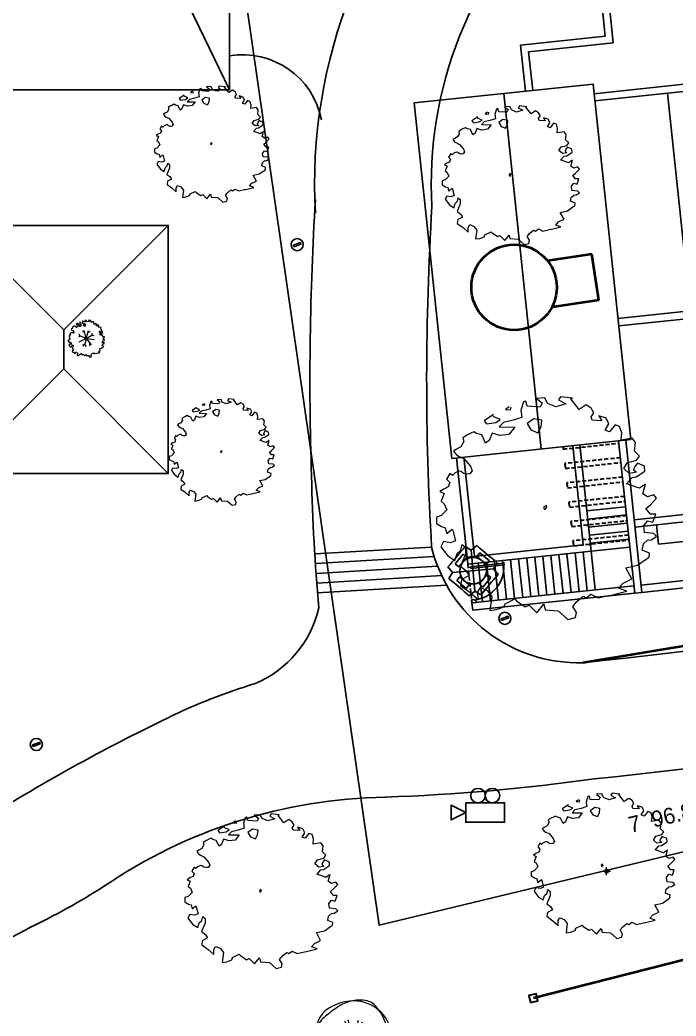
# Model space of a CAD drawing. Extents: x 2080 to 102399, y 2071 to 93424.
# Drawn here: x 85373 to 86183, y 76714 to 77943 of the extents above; entities that cross this region are included whole.
import ezdxf

# ---------------------------------------------------------------- set-up
doc = ezdxf.new("R2010")
doc.units = 0
doc.header["$LTSCALE"] = 20
doc.header["$MEASUREMENT"] = 0
doc.header["$PDMODE"] = 34
doc.header["$PDSIZE"] = 5
doc.linetypes.add('HIDDEN', pattern=[0.375, 0.25, -0.125])
for name, color, linetype, lineweight in [('BUILDING', 4, 'Continuous', 40), ('camera', 11, 'Continuous', 13), ('casuanut tree', 100, 'Continuous', 5), ('fence', 13, 'FENCELINE2', 40), ('Mango tree', 96, 'Continuous', 5), ('sappotta', 114, 'Continuous', 5), ('STONE', 2, 'Continuous', 30), ('tree', 60, 'Continuous', 0)]:
    doc.layers.add(name, color=color, linetype=linetype, lineweight=lineweight)
for name, color, linetype in [('DOOR', 1, 'Continuous'), ('ELEC', 11, 'Continuous'), ('ornamental tree', 3, 'Continuous'), ('road', 2, 'Continuous'), ('Roof lilne', 31, 'Continuous'), ('wall', 13, 'Continuous'), ('WOOD', 7, 'Continuous')]:
    doc.layers.add(name, color=color, linetype=linetype)
doc.linetypes.add('FENCELINE2', pattern='A,0.25,-0.1,[132,ltypeshp.shx,S=0.1,R=0,X=-0.1,Y=0],-0.1,1', length=1.45)
pattern_1 = [(45, (-16404.348, -343.79), (-7.071068, 7.071068), []), (45, (-16404.348, -338.79), (-7.071068, 7.071068), [])]

# ---------------------------------------------------------------- blocks, each defined once
blk = doc.blocks.new('T3')
at = {"color": 3, "linetype": 'Continuous'}
blk.add_circle((0.007, -0.001), 0.0467, dxfattribs=at)
for centre, radius, start, end in [((-0.101, 0.099), 0.334, 119.9475, 152.2845), ((0.701, -0.924), 1.582, 124.4458, 130.3031), ((0.028, -0.124), 0.591, 95.7743, 119.9478), ((0.129, -0.09), 0.571, 106.3689, 124.4478), ((0.102, -0.001), 0.478, 86.5891, 106.3683), ((0.016, -0.005), 0.472, 51.5393, 95.7734), ((0.117, 0.246), 0.23, 38.2099, 86.5855), ((-0.213, -0.013), 0.65, 9.9831, 38.21), ((0.031, 0.015), 0.447, 6.0223, 51.5393), ((0.263, -0.092), 0.745, 152.2851, 172.4004), ((-0.029, -0.064), 0.454, 130.3005, 141.2454), ((0.231, -0.143), 0.719, 154.9924, 163.7785), ((-0.153, 0.036), 0.295, 141.2444, 154.9906), ((-0.107, -0.042), 0.372, 172.3996, 201.0285), ((-0.253, -0.003), 0.215, 163.7797, 199.3828), ((-0.286, -0.026), 0.724, 358.8883, 9.9833), ((-0.095, 0.001), 0.574, 350.2301, 6.0232), ((0.368, 0.216), 0.873, 199.3819, 216.8466), ((-0.198, -0.028), 0.636, 347.0493, 358.8877), ((0.074, -0.028), 0.403, 331.3474, 350.2303), ((0.161, 0.06), 0.659, 201.0235, 207.8216), ((-0.011, 0.019), 0.5, 296.8801, 331.348), ((-0.019, -0.069), 0.453, 316.7622, 347.0499), ((0.025, -0.011), 0.505, 207.8204, 215.5805), ((-0.149, -0.136), 0.291, 215.5851, 243.3801), ((0.103, 0.017), 0.542, 216.8467, 247.0462), ((0.075, 0.311), 0.791, 243.3844, 260.1468), ((0.015, -0.033), 0.442, 260.1457, 296.8807), ((0.003, -0.09), 0.422, 285.3686, 316.7631), ((0.025, -0.168), 0.341, 247.0472, 285.3699)]:
    blk.add_arc(centre, radius, start, end, dxfattribs=at)
blk = doc.blocks.new('A$C1D8D08D8')
at = {"color": 102}
for p, q in [((-254.5, -392.7), (-259.7, -382.1)), ((-246.1, -395.3), (-254.5, -392.7)), ((-235.3, -439.1), (-250.1, -378.9)), ((-235.3, -439.1), (-217.6, -379.7)), ((-222.4, -395.8), (-207, -386.9)), ((-207, -386.9), (-205.8, -384.6)), ((-278.7, -422.3), (-293.9, -431)), ((-284.7, -420), (-289.2, -408.4)), ((-235.3, -439.1), (-284.7, -420)), ((-235.3, -439.1), (-193.7, -413.6)), ((-193.7, -413.6), (-187.5, -399.7)), ((-193.2, -412.5), (-177.5, -417.1)), ((-177.5, -417.1), (-177.4, -417.1)), ((-235.3, -439.1), (-290.5, -467.2)), ((-235.3, -439.1), (-246.4, -483.8)), ((-235.3, -439.1), (-174.1, -448.7)), ((-235.3, -439.1), (-196.4, -487.3)), ((-246.4, -483.8), (-257.4, -491.9)), ((-246.4, -483.8), (-238.5, -501)), ((-211.2, -469), (-210.6, -495.9)), ((-257.4, -491.9), (-263.7, -494.2)), ((-257.4, -491.9), (-256, -497.5))]:
    blk.add_line(p, q, dxfattribs=at)
at = {"color": 102, "xscale": 253.5657267839997, "yscale": 253.5657267839997, "zscale": 253.5657267839997}
blk.add_blockref('T3', (-237.2, -438.9), dxfattribs=at)
blk = doc.blocks.new('A$C398F7246')
at = {"layer": 'sappotta', "linetype": 'Continuous'}
for p, q in [((-51.8, 40.3), (-53.8, 36.9)), ((-49.6, 44.3), (-52.6, 42.6)), ((-52.6, 42.6), (-52.3, 41.7)), ((-52.3, 41.7), (-51.8, 40.3)), ((-47.5, 45.3), (-49.6, 44.3)), ((-45.5, 46.3), (-47.5, 45.3)), ((-43.8, 45.2), (-45.5, 46.3)), ((-40.7, 44.3), (-43.8, 45.2)), ((-38.2, 39), (-40.7, 44.3)), ((-33.2, 57), (-39.2, 53.2)), ((-39.2, 53.2), (-37.6, 51.3)), ((-35.9, 40.7), (-38.2, 39)), ((-37.6, 51.3), (-31.7, 52.1)), ((-34.2, 45.5), (-35.9, 40.7)), ((-29.2, 43.9), (-34.2, 45.5)), ((-33.4, 55.9), (-33.4, 55.9)), ((-29, 54), (-33.4, 55.9)), ((-31.7, 52.1), (-29, 54)), ((-26.9, 52.1), (-29.6, 49.4)), ((-29.6, 49.4), (-20, 49.3)), ((-23.5, 44.6), (-29.2, 43.9)), ((-21, 53.5), (-26.9, 52.1)), ((-23.4, 62), (-25.7, 60.3)), ((-25.7, 60.3), (-22.6, 60)), ((-20, 49.3), (-23.5, 44.6)), ((-22.6, 60), (-22.2, 61.7)), ((-15.5, 55.3), (-21, 53.5)), ((-14.4, 65), (-16.2, 59.7)), ((-16.2, 59.7), (-15.5, 55.3)), ((-13, 65.4), (-14.4, 65)), ((-12.2, 62.3), (-13, 65.4)), ((-3.9, 61.8), (-12.2, 62.3)), ((-7.9, 54.5), (-12.2, 51.4)), ((-12.2, 51.4), (-9.8, 47.5)), ((-9.8, 47.5), (-5.4, 45.7)), ((-2.9, 53.7), (-7.9, 54.5)), ((-1, 67.5), (-6.3, 67.2)), ((-6.3, 67.2), (-2.6, 64.5)), ((-5.4, 45.7), (-3.3, 49.4)), ((-2.6, 64.5), (-3.9, 61.8)), ((-3.3, 49.4), (-2.9, 53.7)), ((0.6, 64.1), (-1, 67.5)), ((5.9, 62), (0.6, 64.1)), ((12.2, 63.8), (5.9, 62)), ((8.8, 68.2), (7.6, 66.2)), ((7.6, 66.2), (12.2, 63.8)), ((16.3, 67.4), (8.8, 68.2)), ((15.3, 67), (16.3, 67.4)), ((20.5, 60.3), (15.3, 67)), ((24.8, 63.2), (20.5, 60.3)), ((28.1, 61.2), (24.8, 63.2)), ((28, 55.7), (29.7, 58.2)), ((28.6, 53.7), (28, 55.7)), ((29.7, 58.2), (28.1, 61.2)), ((34.7, 53.1), (28.6, 53.7)), ((32.9, 56.2), (34.7, 53.1)), ((37.5, 54.9), (32.9, 56.2)), ((36.9, 47.4), (39.2, 51.3)), ((39.6, 46.2), (36.9, 47.4)), ((39.2, 51.3), (37.5, 54.9)), ((43, 50.7), (39.6, 46.2)), ((45.9, 49.7), (43, 50.7)), ((47.2, 45.6), (45.9, 49.7)), ((46.8, 41), (47.2, 45.6)), ((53.7, 42.2), (46.8, 41)), ((55.9, 39.4), (53.7, 42.2)), ((55.2, 34), (55.9, 39.4)), ((-64.5, 10.3), (-66.9, 8.8)), ((-66.9, 8.8), (-64.3, 7.5)), ((-64.3, 7.5), (-66.1, 2.7)), ((-66.1, 2.7), (-64.1, 1.2)), ((-61.7, 11.6), (-64.5, 10.3)), ((-64.1, 1.2), (-62.5, -2.7)), ((-60.6, 20.1), (-62.7, 16.6)), ((-62.7, 16.6), (-60.7, 14.5)), ((-60.7, 14.5), (-61.7, 11.6)), ((-59, 18.8), (-60.6, 20.1)), ((-57.4, 20.5), (-59, 18.8)), ((-56.4, 35.4), (-58.3, 34.2)), ((-58.3, 34.2), (-56.5, 31.8)), ((-55, 21.6), (-57.4, 20.5)), ((-56.5, 31.8), (-54.9, 30.9)), ((-53.8, 36.9), (-56.4, 35.4)), ((-53.5, 21.4), (-55, 21.6)), ((-54.9, 30.9), (-51.8, 29.5)), ((-52, 20.2), (-53.5, 21.4)), ((-49.9, 19.7), (-52, 20.2)), ((-51.8, 29.5), (-47.7, 24.7)), ((-48, 19.8), (-49.9, 19.7)), ((-46.7, 21.9), (-48, 19.8)), ((-47.7, 24.7), (-46.7, 21.9)), ((-22.6, 7.9), (-30.2, 3.5)), ((-25.6, 9), (-27.8, 14.8)), ((-0.9, -0.5), (-25.6, 9)), ((-10.5, 22.7), (-13.1, 28)), ((-6.3, 21.4), (-10.5, 22.7)), ((-0.9, -0.5), (-8.3, 29.6)), ((0, 0), (-1.8, -1)), ((-0.9, -0.5), (8, 29.2)), ((-0.9, -0.5), (19.9, 12.2)), ((5.6, 21.2), (13.3, 25.6)), ((13.3, 25.6), (13.9, 26.7)), ((19.9, 12.2), (23, 19.2)), ((20.2, 12.8), (28, 10.5)), ((28, 10.5), (28.1, 10.5)), ((48.5, 23.1), (50.7, 26.9)), ((52, 20.2), (48.5, 23.1)), ((50, 13.5), (53.7, 17.6)), ((50.6, 13.7), (50, 13.5)), ((56.3, 11.6), (50.6, 13.7)), ((50.7, 26.9), (56.5, 28.4)), ((56.5, 20.9), (52, 20.2)), ((53.7, 17.6), (56.3, 18)), ((55.5, 24.5), (54.7, 22.5)), ((54.7, 22.5), (56.5, 20.9)), ((58.4, 30.9), (55.2, 34)), ((57.1, 26.6), (55.5, 24.5)), ((56.3, 18), (61.7, 21.5)), ((58.3, 10.9), (56.3, 11.6)), ((56.5, 28.4), (58.4, 30.9)), ((61.5, 24.6), (57.1, 26.6)), ((62.2, 13.5), (58.3, 10.9)), ((60.4, 7.4), (62.2, 13.5)), ((63.5, 5.4), (60.4, 7.4)), ((61.7, 21.5), (61.5, 24.6)), ((62.4, -1.9), (65.2, 0.5)), ((67.4, 6.7), (63.5, 5.4)), ((65.2, 0.5), (69.1, 4.5)), ((69.1, 4.5), (67.4, 6.7)), ((-66, -6.3), (-69.1, -7.3)), ((-69.1, -7.3), (-69.1, -11.2)), ((-69.1, -11.2), (-65.8, -13.2)), ((-64.6, -22.6), (-66.3, -25.9)), ((-66.3, -25.9), (-61.9, -31.6)), ((-62.5, -2.7), (-66, -6.3)), ((-65.8, -13.2), (-63.5, -14)), ((-60.1, -23.3), (-64.6, -22.6)), ((-63.5, -14), (-62.5, -17.6)), ((-62.5, -17.6), (-59.2, -14.8)), ((-61.9, -31.6), (-57.5, -34.4)), ((-57, -22.2), (-60.1, -23.3)), ((-59.2, -14.8), (-58.7, -15.7)), ((-58.7, -15.7), (-57, -22.2)), ((-57.5, -34.4), (-56.2, -30.1)), ((-56.2, -30.1), (-53.7, -28)), ((-50.9, -30.5), (-54, -38.1)), ((-53.7, -28), (-53, -24.5)), ((-53, -24.5), (-50.9, -26.2)), ((-50.9, -26.2), (-50.9, -30.5)), ((-0.9, -0.5), (-28.5, -14.6)), ((-11.9, -26.9), (-15.1, -28)), ((-6.4, -22.9), (-11.9, -26.9)), ((-11.9, -26.9), (-11.2, -29.7)), ((-0.9, -0.5), (-6.4, -22.9)), ((-6.4, -22.9), (-2.5, -31.4)), ((-1.8, -1), (-1.2, -2.5)), ((-1.2, -2.5), (-0.3, -1.8)), ((-0.9, -0.5), (29.7, -5.3)), ((-0.9, -0.5), (18.6, -24.6)), ((-0.3, -1.8), (0.5, -0.6)), ((11.2, -15.5), (11.5, -28.9)), ((49.9, -39.1), (57.1, -37.5)), ((57.1, -37.5), (62.6, -33.6)), ((60.1, -27.9), (60.9, -24.1)), ((64.7, -29.9), (60.1, -27.9)), ((60.9, -24.1), (63.4, -21.8)), ((61.1, -12.8), (63.5, -9.6)), ((61.6, -17), (61.1, -12.8)), ((67.4, -17.5), (61.6, -17)), ((65.2, -5.4), (62.4, -1.9)), ((62.6, -33.6), (64.4, -32.4)), ((63.4, -21.8), (65.8, -21.5)), ((63.5, -9.6), (66.8, -10.5)), ((64.4, -32.4), (64.7, -29.9)), ((68.6, -5.4), (65.2, -5.4)), ((65.8, -21.5), (69.1, -19.4)), ((66.8, -10.5), (68.6, -5.4)), ((69.1, -19.4), (67.4, -17.5)), ((-54, -38.1), (-50.5, -40.8)), ((-53.4, -46.4), (-53.9, -50.1)), ((-53.9, -50.1), (-48.1, -54.4)), ((-48.6, -43.8), (-53.4, -46.4)), ((-50.5, -40.8), (-48.6, -43.8)), ((-48.1, -54.4), (-43, -58.9)), ((-43, -54.2), (-41.3, -51.4)), ((-43, -58.9), (-43, -54.2)), ((-41.3, -51.4), (-37.2, -53.3)), ((-37.2, -53.3), (-34.3, -57)), ((-34.3, -57), (-35.5, -65.9)), ((-35.5, -65.9), (-31.2, -65.3)), ((-31.2, -65.3), (-26.7, -63.6)), ((-26.7, -63.6), (-26, -61.6)), ((-26, -61.6), (-19.9, -58.6)), ((-19.9, -58.6), (-18.9, -59.8)), ((-18.9, -59.8), (-13.4, -63.5)), ((-13.4, -63.5), (-10.9, -62.4)), ((-10.9, -62.4), (-6.1, -67.4)), ((-6.1, -67.4), (-1.6, -61.9)), ((-1.6, -61.9), (-0.8, -65.4)), ((-0.8, -65.4), (7.4, -65.9)), ((7.4, -65.9), (13.4, -71.5)), ((13.4, -71.5), (18.2, -70.3)), ((16.5, -63.3), (19, -60.2)), ((18.8, -67.2), (16.5, -63.3)), ((18.2, -70.3), (18.8, -67.2)), ((19, -60.2), (23, -56.9)), ((23, -56.9), (25, -58)), ((25, -58), (27.9, -55.7)), ((27.9, -55.7), (32.4, -57.9)), ((32.4, -57.9), (39.1, -56.4)), ((39.1, -56.4), (40.8, -56.1)), ((40.8, -56.1), (50.4, -53.7)), ((45.3, -51.8), (48.1, -48.7)), ((50.4, -53.7), (45.3, -51.8)), ((48.1, -48.7), (53.6, -46)), ((53.6, -46), (49.9, -39.1))]:
    blk.add_line(p, q, dxfattribs=at)
blk = doc.blocks.new('A$C4DED146C')
at = {"layer": 'Roof lilne'}
for p, q in [((-64.5, -64.5), (-193.5, 64.5)), ((-64.5, -64.5), (64.5, 64.5)), ((-64.5, -112.5), (-64.5, -64.5)), ((-193.5, -241.5), (-64.5, -112.5)), ((-64.5, -112.5), (64.5, -241.5))]:
    blk.add_line(p, q, dxfattribs=at)
blk.add_lwpolyline([(-193.5, -241.5), (-193.5, 64.5), (64.5, 64.5), (64.5, -241.5)], close=True, dxfattribs=at)
blk = doc.blocks.new('A$C16A84746')
at = {"layer": 'ELEC'}
blk.add_lwpolyline([(14.9, 44.1), (61.5, 44.1), (61.5, 32.9), (14.9, 32.9)], close=True, dxfattribs=at)
blk.add_circle((38.5, 38.5), 38.5, dxfattribs=at)
blk = doc.blocks.new('A$C2E3D03D7')
at = {"layer": 'ELEC', "linetype": 'Continuous', "ltscale": 0.5}
for p, q in [((30.6, 56), (23.4, 61.2)), ((30.6, 56), (37.8, 61.2)), ((30.6, 56), (30.6, 5.2)), ((5.2, 30.6), (0, 37.8)), ((56, 30.6), (61.2, 37.8)), ((5.2, 30.6), (0, 23.4)), ((5.2, 30.6), (56, 30.6)), ((56, 30.6), (61.2, 23.4)), ((30.6, 5.2), (23.4, 0)), ((30.6, 5.2), (37.8, 0))]:
    blk.add_line(p, q, dxfattribs=at)
for points in [[(9.5, 40.9), (20.3, 51.7), (24.4, 47.6), (13.6, 36.8)], [(51.7, 40.9), (40.9, 51.7), (36.8, 47.6), (47.6, 36.8)], [(9.5, 20.3), (20.3, 9.5), (24.4, 13.6), (13.6, 24.4)], [(51.7, 20.3), (40.9, 9.5), (36.8, 13.6), (47.6, 24.4)]]:
    blk.add_lwpolyline(points, close=True, dxfattribs=at)
blk.add_circle((30.6, 30.6), 16.4, dxfattribs=at)
for centre, start, end in [((-373.6, 434.8), 313.2624, 316.7376), ((434.8, 434.8), 223.2624, 226.7376), ((-373.6, -373.6), 43.2624, 46.7376), ((434.8, -373.6), 133.2624, 136.7376)]:
    blk.add_arc(centre, 545.1, start, end, dxfattribs=at)
blk = doc.blocks.new('A$C22A82026')
at = {"layer": 'ELEC', "ltscale": 0.5}
blk.add_lwpolyline([(-10.21, -0.29), (-19.21, -4.79), (-19.21, 4.21), (-10.21, -0.29)], dxfattribs=at)
blk.add_lwpolyline([(-10.21, 5.71), (-10.21, -6.29), (13.79, -6.29), (13.79, 5.71)], close=True, dxfattribs=at)
blk = doc.blocks.new('A$C265A360F')
at = {"layer": 'ELEC', "ltscale": 0.5}
for centre in [(33.1, 20.9), (50.9, 20.9)]:
    blk.add_circle(centre, 8.94, dxfattribs=at)
at = {"layer": 'ELEC', "ltscale": 0.5, "xscale": 2, "yscale": 2, "zscale": 2}
blk.add_blockref('A$C22A82026', (38.4, 0.6), dxfattribs=at)
blk = doc.blocks.new('NEEM')
at = {"layer": 'sappotta', "linetype": 'Continuous'}
for p, q in [((0.003, 1.132), (-0.083, 1.127)), ((-0.083, 1.127), (-0.023, 1.083)), ((0.03, 1.077), (0.003, 1.132)), ((0.162, 1.144), (0.142, 1.112)), ((0.142, 1.112), (0.216, 1.072)), ((0.283, 1.13), (0.162, 1.144)), ((0.267, 1.123), (0.283, 1.13)), ((0.351, 1.016), (0.267, 1.123)), ((-0.359, 1.043), (-0.396, 1.016)), ((-0.396, 1.016), (-0.345, 1.011)), ((-0.345, 1.011), (-0.34, 1.039)), ((-0.213, 1.092), (-0.242, 1.007)), ((-0.191, 1.099), (-0.213, 1.092)), ((-0.177, 1.048), (-0.191, 1.099)), ((-0.043, 1.039), (-0.177, 1.048)), ((-0.023, 1.083), (-0.043, 1.039)), ((0.114, 1.043), (0.03, 1.077)), ((0.216, 1.072), (0.114, 1.043)), ((0.421, 1.063), (0.351, 1.016)), ((0.473, 1.03), (0.421, 1.063)), ((0.501, 0.982), (0.473, 1.03)), ((-0.517, 0.963), (-0.614, 0.901)), ((-0.521, 0.945), (-0.521, 0.945)), ((-0.449, 0.913), (-0.521, 0.945)), ((-0.494, 0.884), (-0.449, 0.913)), ((-0.23, 0.935), (-0.32, 0.906)), ((-0.242, 1.007), (-0.23, 0.935)), ((-0.108, 0.922), (-0.177, 0.872)), ((-0.027, 0.908), (-0.108, 0.922)), ((0.472, 0.942), (0.501, 0.982)), ((0.483, 0.908), (0.472, 0.942)), ((0.551, 0.95), (0.581, 0.9)), ((0.627, 0.928), (0.551, 0.95)), ((0.654, 0.87), (0.627, 0.928)), ((-0.614, 0.901), (-0.589, 0.87)), ((-0.589, 0.87), (-0.494, 0.884)), ((-0.415, 0.884), (-0.459, 0.839)), ((-0.459, 0.839), (-0.303, 0.837)), ((-0.32, 0.906), (-0.415, 0.884)), ((-0.303, 0.837), (-0.361, 0.762)), ((-0.177, 0.872), (-0.139, 0.809)), ((-0.139, 0.809), (-0.067, 0.78)), ((-0.067, 0.78), (-0.034, 0.839)), ((-0.034, 0.839), (-0.027, 0.908)), ((0.581, 0.9), (0.483, 0.908)), ((0.616, 0.806), (0.654, 0.87)), ((0.715, 0.86), (0.66, 0.788)), ((0.762, 0.844), (0.715, 0.86)), ((0.783, 0.779), (0.762, 0.844)), ((-0.783, 0.757), (-0.83, 0.729)), ((-0.83, 0.729), (-0.826, 0.714)), ((-0.826, 0.714), (-0.818, 0.692)), ((-0.749, 0.774), (-0.783, 0.757)), ((-0.717, 0.789), (-0.749, 0.774)), ((-0.689, 0.772), (-0.717, 0.789)), ((-0.638, 0.758), (-0.689, 0.772)), ((-0.598, 0.672), (-0.638, 0.758)), ((-0.533, 0.776), (-0.562, 0.699)), ((-0.452, 0.75), (-0.533, 0.776)), ((-0.361, 0.762), (-0.452, 0.75)), ((0.66, 0.788), (0.616, 0.806)), ((0.776, 0.704), (0.783, 0.779)), ((0.888, 0.723), (0.776, 0.704)), ((0.924, 0.679), (0.888, 0.723)), ((-0.892, 0.613), (-0.923, 0.594)), ((-0.85, 0.638), (-0.892, 0.613)), ((-0.818, 0.692), (-0.85, 0.638)), ((-0.562, 0.699), (-0.598, 0.672)), ((0.913, 0.591), (0.924, 0.679)), ((-0.923, 0.594), (-0.895, 0.555)), ((-0.895, 0.555), (-0.868, 0.54)), ((-0.868, 0.54), (-0.818, 0.517)), ((-0.818, 0.517), (-0.752, 0.44)), ((0.964, 0.541), (0.913, 0.591)), ((0.934, 0.5), (0.964, 0.541)), ((-0.752, 0.44), (-0.735, 0.394)), ((0.804, 0.415), (0.84, 0.475)), ((0.86, 0.367), (0.804, 0.415)), ((0.84, 0.475), (0.934, 0.5)), ((0.917, 0.437), (0.904, 0.404)), ((0.942, 0.471), (0.917, 0.437)), ((1.014, 0.439), (0.942, 0.471)), ((1.018, 0.389), (1.014, 0.439)), ((-0.96, 0.366), (-0.994, 0.31)), ((-0.994, 0.31), (-0.961, 0.275)), ((-0.935, 0.345), (-0.96, 0.366)), ((-0.908, 0.372), (-0.935, 0.345)), ((-0.87, 0.389), (-0.908, 0.372)), ((-0.846, 0.386), (-0.87, 0.389)), ((-0.821, 0.367), (-0.846, 0.386)), ((-0.788, 0.359), (-0.821, 0.367)), ((-0.757, 0.361), (-0.788, 0.359)), ((-0.735, 0.394), (-0.757, 0.361)), ((0.829, 0.259), (0.888, 0.326)), ((0.933, 0.378), (0.86, 0.367)), ((0.888, 0.326), (0.93, 0.332)), ((0.904, 0.404), (0.933, 0.378)), ((0.93, 0.332), (1.018, 0.389)), ((-1.023, 0.208), (-1.062, 0.182)), ((-0.978, 0.229), (-1.023, 0.208)), ((-0.961, 0.275), (-0.978, 0.229)), ((0.838, 0.262), (0.829, 0.259)), ((0.931, 0.228), (0.838, 0.262)), ((0.962, 0.217), (0.931, 0.228)), ((1.025, 0.259), (0.962, 0.217)), ((0.996, 0.16), (1.025, 0.259)), ((-1.062, 0.182), (-1.02, 0.162)), ((-1.02, 0.162), (-1.049, 0.084)), ((1.046, 0.129), (0.996, 0.16)), ((1.109, 0.149), (1.046, 0.129)), ((1.074, 0.049), (1.137, 0.114)), ((1.137, 0.114), (1.109, 0.149)), ((-1.049, 0.084), (-1.017, 0.059)), ((-1.017, 0.059), (-0.991, -0.002)), ((0.02, 0.041), (-0.009, 0.024)), ((-0.009, 0.024), (0, 0)), ((0, 0), (0.014, 0.011)), ((0.014, 0.011), (0.027, 0.031)), ((1.029, 0.011), (1.074, 0.049)), ((1.074, -0.047), (1.029, 0.011)), ((-1.097, -0.077), (-1.098, -0.14)), ((-1.048, -0.062), (-1.097, -0.077)), ((-0.991, -0.002), (-1.048, -0.062)), ((1.129, -0.047), (1.074, -0.047)), ((1.1, -0.129), (1.129, -0.047)), ((-1.098, -0.14), (-1.044, -0.173)), ((-1.044, -0.173), (-1.007, -0.185)), ((-1.007, -0.185), (-0.992, -0.244)), ((-0.992, -0.244), (-0.937, -0.198)), ((-0.937, -0.198), (-0.93, -0.213)), ((1.007, -0.166), (1.046, -0.114)), ((1.016, -0.234), (1.007, -0.166)), ((1.046, -0.114), (1.1, -0.129)), ((-0.93, -0.213), (-0.902, -0.318)), ((1.11, -0.243), (1.016, -0.234)), ((1.083, -0.306), (1.137, -0.273)), ((1.137, -0.273), (1.11, -0.243)), ((-1.025, -0.325), (-1.052, -0.378)), ((-1.052, -0.378), (-0.982, -0.471)), ((-0.953, -0.336), (-1.025, -0.325)), ((-0.902, -0.318), (-0.953, -0.336)), ((-0.848, -0.411), (-0.837, -0.355)), ((-0.837, -0.355), (-0.803, -0.383)), ((-0.803, -0.383), (-0.803, -0.452)), ((0.992, -0.411), (1.004, -0.349)), ((1.004, -0.349), (1.045, -0.311)), ((1.045, -0.311), (1.083, -0.306)), ((-0.982, -0.471), (-0.91, -0.516)), ((-0.91, -0.516), (-0.888, -0.446)), ((-0.888, -0.446), (-0.848, -0.411)), ((-0.803, -0.452), (-0.853, -0.576)), ((0.943, -0.565), (1.032, -0.503)), ((1.066, -0.443), (0.992, -0.411)), ((1.032, -0.503), (1.061, -0.484)), ((1.061, -0.484), (1.066, -0.443)), ((-0.853, -0.576), (-0.797, -0.619)), ((0.826, -0.591), (0.943, -0.565)), ((0.887, -0.704), (0.826, -0.591)), ((-0.766, -0.668), (-0.844, -0.71)), ((-0.797, -0.619), (-0.766, -0.668)), ((0.797, -0.747), (0.887, -0.704)), ((-0.844, -0.71), (-0.852, -0.77)), ((-0.852, -0.77), (-0.758, -0.838)), ((-0.676, -0.836), (-0.649, -0.791)), ((-0.649, -0.791), (-0.582, -0.82)), ((0.751, -0.797), (0.797, -0.747)), ((0.834, -0.828), (0.751, -0.797)), ((-0.758, -0.838), (-0.675, -0.912)), ((-0.675, -0.912), (-0.676, -0.836)), ((-0.582, -0.82), (-0.534, -0.881)), ((-0.534, -0.881), (-0.554, -1.025)), ((-0.401, -0.955), (-0.302, -0.907)), ((-0.302, -0.907), (-0.286, -0.926)), ((0.327, -0.932), (0.391, -0.879)), ((0.391, -0.879), (0.423, -0.897)), ((0.423, -0.897), (0.47, -0.86)), ((0.47, -0.86), (0.543, -0.896)), ((0.543, -0.896), (0.652, -0.871)), ((0.652, -0.871), (0.68, -0.867)), ((0.68, -0.867), (0.834, -0.828)), ((-0.486, -1.015), (-0.413, -0.988)), ((-0.413, -0.988), (-0.401, -0.955)), ((-0.286, -0.926), (-0.197, -0.986)), ((-0.197, -0.986), (-0.157, -0.969)), ((-0.157, -0.969), (-0.078, -1.049)), ((-0.078, -1.049), (-0.006, -0.96)), ((-0.006, -0.96), (0.006, -1.017)), ((0.287, -0.982), (0.327, -0.932)), ((0.324, -1.046), (0.287, -0.982)), ((-0.554, -1.025), (-0.486, -1.015)), ((0.006, -1.017), (0.139, -1.026)), ((0.139, -1.026), (0.236, -1.115)), ((0.236, -1.115), (0.314, -1.096)), ((0.314, -1.096), (0.324, -1.046))]:
    blk.add_line(p, q, dxfattribs=at)
blk = doc.blocks.new('A$C0F5A63FB')
at = {"layer": 'Roof lilne', "ltscale": 0.5}
for p, q in [((-115.8, -62.3), (-179.5, 69.7)), ((260.7, -62.3), (324.5, 69.7)), ((-115.8, -62.3), (-179.5, -194.3)), ((-115.8, -62.3), (260.7, -62.3)), ((260.7, -62.3), (324.5, -194.3))]:
    blk.add_line(p, q, dxfattribs=at)
blk.add_lwpolyline([(324.5, -194.3), (324.5, 69.7), (-179.5, 69.7), (-179.5, -194.3)], close=True, dxfattribs=at)
blk = doc.blocks.new('DR1H902')
at = {"color": 0}
for p, q in [((-0.5, 0), (-0.5, 1)), ((-0.5, 1), (-0.45, 1)), ((-0.45, 0), (-0.45, 1)), ((-0.5, 0), (-0.45, 0))]:
    blk.add_line(p, q, dxfattribs=at)
blk.add_arc((-0.5, 0), 1, 0, 91.707, dxfattribs=at)
blk = doc.blocks.new('A$C3B4262AC')
at = {"layer": 'DOOR'}
for p, q in [((0, 4), (0, 0)), ((2.5, 4), (0, 4)), ((0, 0), (3, 0)), ((2.5, 2.25), (2.5, 4)), ((3, 2.25), (2.5, 2.25)), ((3, 0), (3, 2.25))]:
    blk.add_line(p, q, dxfattribs=at)
blk = doc.blocks.new('A$C1F9E242A')
blk.add_blockref('A$C3B4262AC', (0, 0))
at = {"xscale": -1}
blk.add_blockref('A$C3B4262AC', (36, 0), dxfattribs=at)
at = {"layer": 'DOOR', "xscale": -31, "yscale": 31, "zscale": 68.88888888888889}
blk.add_blockref('DR1H902', (18, 2.25), dxfattribs=at)
blk = doc.blocks.new('*U481')
at = {"xscale": -1, "rotation": 90.00000000000239}
blk.add_blockref('A$C1F9E242A', (-13.99, 19.99), dxfattribs=at)
blk = doc.blocks.new('A$C37FB65D7')
at = {"layer": 'STONE', "ltscale": 5}
h = blk.add_hatch(dxfattribs=at)
h.set_pattern_fill('STEEL', color=256, scale=80, style=0)
h.set_pattern_definition(pattern_1)
h.paths.add_polyline_path([(-57, 409.5), (-57, 414), (-109.5, 414), (-109.5, 361.5), (-105, 361.5), (-105, 409.5)])
h = blk.add_hatch(dxfattribs=at)
h.set_pattern_fill('STEEL', color=256, scale=80, style=0)
h.set_pattern_definition(pattern_1)
h.paths.add_polyline_path([(105, 409.5), (105, 361.5), (109.5, 361.5), (109.5, 414), (57, 414), (57, 409.5)])
h = blk.add_hatch(dxfattribs=at)
h.set_pattern_fill('STEEL', color=256, scale=80, style=0)
h.set_pattern_definition(pattern_1)
h.paths.add_polyline_path([(-109.5, 195), (-69, 195), (-69, 199.5), (-105, 199.5), (-105, 247.5), (-109.5, 247.5)])
h = blk.add_hatch(dxfattribs=at)
h.set_pattern_fill('STEEL', color=256, scale=80, style=0)
h.set_pattern_definition(pattern_1)
h.paths.add_polyline_path([(109.5, 247.5), (105, 247.5), (105, 199.5), (57, 199.5), (57, 195), (109.5, 195)])
h.paths.add_polyline_path([(72, 196.5), (94.5, 196.5), (94.5, 180.2), (72, 180.2)], flags=9)
for p, q in [((-66, 424.5), (66, 424.5)), ((-66, 414), (-66, 424.5)), ((66, 414), (66, 424.5)), ((375, 139.5), (375, 91.5)), ((384, 139.5), (384, 91.5)), ((327, 129.5), (375, 129.5)), ((327, 119.5), (375, 119.5)), ((-375, -431.5), (-327, -431.5)), ((-375, -441.5), (-327, -441.5)), ((375, -431.5), (327, -431.5)), ((375, -441.5), (327, -441.5)), ((-375, -451.5), (-327, -451.5)), ((375, -451.5), (327, -451.5)), ((-375, -461.5), (-327, -461.5)), ((375, -461.5), (327, -461.5)), ((-375, -471.5), (-327, -471.5)), ((375, -471.5), (327, -471.5)), ((-515, -529.5), (-515, -481.5)), ((-505, -529.5), (-505, -481.5)), ((-495, -529.5), (-495, -481.5)), ((-485, -529.5), (-485, -481.5)), ((-475, -529.5), (-475, -481.5)), ((-465, -529.5), (-465, -481.5)), ((-455, -529.5), (-455, -481.5)), ((-445, -529.5), (-445, -481.5)), ((-435, -529.5), (-435, -481.5)), ((-425, -529.5), (-425, -481.5)), ((-415, -529.5), (-415, -481.5)), ((-405, -529.5), (-405, -481.5)), ((-395, -529.5), (-395, -481.5)), ((-385, -529.5), (-385, -481.5)), ((-375, -481.5), (-327, -481.5)), ((-375, -529.5), (-375, -481.5)), ((375, -481.5), (327, -481.5)), ((375, -529.5), (375, -481.5)), ((385, -529.5), (385, -481.5)), ((395, -529.5), (395, -481.5)), ((405, -529.5), (405, -481.5)), ((415, -529.5), (415, -481.5)), ((425, -529.5), (425, -481.5)), ((435, -529.5), (435, -481.5)), ((445, -529.5), (445, -481.5)), ((455, -529.5), (455, -481.5)), ((465, -529.5), (465, -481.5)), ((475, -529.5), (475, -481.5)), ((485, -529.5), (485, -481.5)), ((495, -529.5), (495, -481.5)), ((505, -529.5), (505, -481.5)), ((515, -529.5), (515, -481.5))]:
    blk.add_line(p, q)
at = {"color": 8}
for p, q in [((-57, 414), (57, 414)), ((-109.5, 380.5), (-178.5, 380.5)), ((-178.5, 380.5), (-178.5, 208.5)), ((-105, 356.5), (-178.5, 356.5)), ((-105, 332.5), (-178.5, 332.5)), ((-105, 308.5), (-178.5, 308.5)), ((-105, 284.5), (-178.5, 284.5)), ((-105, 260.5), (-178.5, 260.5)), ((-109.5, 236.5), (-178.5, 236.5)), ((-109.5, 212.5), (-178.5, 212.5))]:
    blk.add_line(p, q, dxfattribs=at)
at = {"linetype": 'HIDDEN'}
for p, q in [((-528, -481.5), (-528, -529.5)), ((528, -481.5), (528, -529.5))]:
    blk.add_line(p, q, dxfattribs=at)
at = {"layer": 'Roof lilne'}
for p, q in [((96, 469.5), (493.5, 469.5)), ((96, 414), (96, 469.5)), ((493.5, 378), (493.5, 469.5)), ((493.5, 360.2), (553.5, 360.2)), ((553.5, 248.7), (553.5, 360.2)), ((484.5, 304.5), (105, 304.5)), ((493.5, 248.7), (553.5, 248.7)), ((493.5, 139.5), (493.5, 231)), ((-141, -199.5), (-141, 208.5)), ((-109.5, 208.5), (-141, 208.5)), ((0, 199.5), (0, -199.5)), ((96, 139.5), (493.5, 139.5)), ((117, 70.5), (117, 139.5)), ((-423, 91.5), (-423, -349.5)), ((423, 91.5), (423, -349.5)), ((-222, -199.5), (-222, 70.5)), ((141, 70.5), (117, 70.5)), ((141, -199.5), (141, 70.5)), ((222, -199.5), (222, 70.5)), ((144, -397.4), (-144, -397.4)), ((-291.3, -457.5), (-291.3, -481.5)), ((-179.8, -457.5), (-179.8, -481.5)), ((179.8, -457.5), (179.8, -481.5)), ((291.3, -457.5), (291.3, -481.5)), ((-179.8, -481.5), (-291.3, -481.5)), ((179.8, -481.5), (291.3, -481.5))]:
    blk.add_line(p, q, dxfattribs=at)
for points in [[(-534, -349.5), (-312, -349.5), (-312, 91.5), (-534, 91.5)], [(534, -349.5), (312, -349.5), (312, 91.5), (534, 91.5)]]:
    blk.add_lwpolyline(points, close=True, dxfattribs=at)
at = {"layer": 'STONE', "linetype": 'HIDDEN'}
for points in [[(-396, -349.5), (-396, -352.5), (-327, -352.5)], [(396, -349.5), (396, -352.5), (327, -352.5)], [(-327, -370.5), (-396, -370.5), (-396, -376.5), (-327, -376.5)], [(327, -370.5), (396, -370.5), (396, -376.5), (327, -376.5)], [(-327, -394.5), (-396, -394.5), (-396, -400.5), (-327, -400.5)], [(327, -394.5), (396, -394.5), (396, -400.5), (327, -400.5)], [(-327, -418.5), (-396, -418.5), (-396, -424.5), (-327, -424.5)], [(327, -418.5), (396, -418.5), (396, -424.5), (327, -424.5)], [(-327, -442.5), (-396, -442.5), (-396, -448.5), (-327, -448.5)], [(327, -442.5), (396, -442.5), (396, -448.5), (327, -448.5)], [(-327, -466.5), (-396, -466.5), (-396, -472.5), (-327, -472.5)], [(327, -466.5), (396, -466.5), (396, -472.5), (327, -472.5)]]:
    blk.add_lwpolyline(points, dxfattribs=at)
at = {"layer": 'wall'}
for p, q in [((-109.5, 414), (-57, 414)), ((-109.5, 414), (-109.5, 361.5)), ((-105, 361.5), (-105, 409.5)), ((-105, 409.5), (-57, 409.5)), ((-57, 414), (-57, 409.5)), ((109.5, 414), (57, 414)), ((57, 414), (57, 409.5)), ((57, 409.5), (105, 409.5)), ((105, 409.5), (105, 361.5)), ((109.5, 414), (109.5, 361.5)), ((-105, 361.5), (-109.5, 361.5)), ((105, 361.5), (109.5, 361.5)), ((-105, 247.5), (-109.5, 247.5)), ((-109.5, 195), (-109.5, 247.5)), ((-105, 199.5), (-105, 247.5)), ((105, 247.5), (105, 199.5)), ((105, 247.5), (109.5, 247.5)), ((109.5, 195), (109.5, 247.5)), ((-57, 199.5), (-105, 199.5)), ((-57, 195), (-57, 199.5)), ((105, 199.5), (57, 199.5)), ((57, 195), (57, 199.5)), ((-109.5, 195), (-57, 195)), ((109.5, 195), (57, 195))]:
    blk.add_line(p, q, dxfattribs=at)
at = {"layer": 'wall', "color": 2}
for p, q in [((-57, 409.5), (57, 409.5)), ((-96, 208.5), (-96, 400.5)), ((96, 400.5), (-96, 400.5)), ((96, 208.5), (96, 400.5)), ((484.5, 304.5), (484.5, 378)), ((484.5, 378), (493.5, 378)), ((493.5, 304.5), (493.5, 378)), ((-105, 247.5), (-105, 361.5)), ((105, 361.5), (105, 247.5)), ((484.5, 231), (484.5, 304.5)), ((484.5, 304.5), (493.5, 304.5)), ((493.5, 231), (493.5, 304.5)), ((493.5, 231), (484.5, 231)), ((-141, 208.5), (-291, 208.5)), ((-291, 208.5), (-291, 148.5)), ((-282, 139.5), (-282, 199.5)), ((-141, 199.5), (-282, 199.5)), ((96, 208.5), (-96, 208.5)), ((57, 199.5), (-57, 199.5)), ((-396, 91.5), (-396, 148.5)), ((-291, 148.5), (-396, 148.5)), ((-387, 91.5), (-387, 139.5)), ((-387, 139.5), (-282, 139.5)), ((318, 91.5), (318, 139.5)), ((327, 139.5), (327, 91.5)), ((-141, 79.5), (-312, 79.5)), ((312, 79.5), (117, 79.5)), ((-312, 70.5), (-141, 70.5)), ((312, 70.5), (141, 70.5)), ((-312, -199.5), (312, -199.5)), ((312, -208.5), (-312, -208.5)), ((-162, -199.5), (-162, -208.5)), ((-153, -208.5), (-153, -448.5)), ((-144, -208.5), (-144, -457.5)), ((144, -208.5), (144, -457.5)), ((153, -208.5), (153, -448.5)), ((162, -199.5), (162, -208.5)), ((-384, -472.5), (-384, -349.5)), ((-375, -481.5), (-375, -349.5)), ((-327, -538.5), (-327, -349.5)), ((-318, -538.5), (-318, -349.5)), ((318, -538.5), (318, -349.5)), ((327, -538.5), (327, -349.5)), ((375, -481.5), (375, -349.5)), ((384, -472.5), (384, -349.5)), ((-153, -448.5), (-318, -448.5)), ((153, -448.5), (318, -448.5)), ((-144, -457.5), (-318, -457.5)), ((144, -457.5), (318, -457.5)), ((-384, -472.5), (-528, -472.5)), ((-528, -472.5), (-528, -481.5)), ((384, -472.5), (528, -472.5)), ((528, -472.5), (528, -481.5)), ((-375, -481.5), (-528, -481.5)), ((375, -481.5), (528, -481.5)), ((-318, -538.5), (-327, -538.5)), ((318, -538.5), (327, -538.5))]:
    blk.add_line(p, q, dxfattribs=at)
at = {"layer": 'wall', "color": 0, "linetype": 'HIDDEN'}
for p, q in [((109.5, 409.5), (493.5, 409.5)), ((109.5, 400.5), (493.5, 400.5)), ((109.5, 208.5), (493.5, 208.5)), ((109.5, 199.5), (493.5, 199.5)), ((-105, 195), (-105, -199.5)), ((-96, 195), (-96, -199.5)), ((96, -199.5), (96, 195)), ((105, -199.5), (105, 195)), ((-105, -208.5), (-96, -208.5)), ((105, -208.5), (96, -208.5))]:
    blk.add_line(p, q, dxfattribs=at)
at = {"layer": 'wall', "color": 8}
for p, q in [((-528, -472.5), (-528, -349.5)), ((-519, -472.5), (-519, -349.5)), ((519, -472.5), (519, -349.5)), ((528, -472.5), (528, -349.5)), ((-4.5, -529.5), (-4.5, -397.4)), ((4.5, -529.5), (4.5, -397.4)), ((-153, -457.5), (-153, -528)), ((-144, -457.5), (-144, -528)), ((144, -457.5), (144, -528)), ((153, -457.5), (153, -528)), ((-201, -540), (-201, -528)), ((-201, -528), (-96, -528)), ((-96, -528), (-96, -540)), ((201, -528), (96, -528)), ((96, -528), (96, -540)), ((201, -540), (201, -528)), ((-528, -529.5), (-327, -529.5)), ((-528, -538.5), (-528, -529.5)), ((-327, -538.5), (-528, -538.5)), ((-318, -529.5), (-201, -529.5)), ((-201, -538.5), (-318, -538.5)), ((-96, -540), (-201, -540)), ((-96, -529.5), (96, -529.5)), ((96, -538.5), (-96, -538.5)), ((96, -540), (201, -540)), ((201, -529.5), (318, -529.5)), ((318, -538.5), (201, -538.5)), ((528, -529.5), (327, -529.5)), ((327, -538.5), (528, -538.5)), ((528, -538.5), (528, -529.5))]:
    blk.add_line(p, q, dxfattribs=at)
at = {"layer": 'WOOD', "color": 8}
for centre in [(-35.7, 416), (-21.4, 416), (-7.1, 416), (7.1, 416), (21.4, 416), (35.7, 416), (-107, 340.2), (-107, 325.9), (-107, 311.6), (-107, 297.4), (-107, 283.1), (-107, 268.8)]:
    blk.add_circle(centre, 2, dxfattribs=at)
at = {"layer": 'DOOR', "rotation": 180}
for p, xscale, yscale, zscale in [((-546.7, -502.8), 1.333333333335759, 1.333333333335759, 1.333333333335759), ((546.7, -502.8), -1.333333333335759, 1.33333333333394, 1.33333333333394)]:
    blk.add_blockref('*U481', p, dxfattribs=dict(at, xscale=xscale, yscale=yscale, zscale=zscale))

msp = doc.modelspace()

# ---------------------------------------------------------------- linework, layer by layer
at = {"ltscale": 0.5}
for p, q in [((85881.042, 77292.435), (85737.295, 77283.906)), ((85884.317, 77280.609), (85738.005, 77271.927)), ((85888.435, 77268.832), (85738.716, 77259.948)), ((85893.447, 77257.108), (85739.427, 77247.969)), ((85899.421, 77245.441), (85740.138, 77235.991))]:
    msp.add_line(p, q, dxfattribs=at)
msp.add_lwpolyline([(87220.511, 77164.26), (86956.41, 78588.41), (85602.634, 78310.912), (85816.414, 76825.716), (87220.511, 77164.26)], dxfattribs=at)
at = {"layer": 'BUILDING', "linetype": 'Continuous', "ltscale": 0.5}
for p, q in [((86078.819, 77653.912), (86024.038, 77645.683)), ((86078.819, 77653.912), (86024.038, 77645.683)), ((86087.345, 77597.156), (86078.819, 77653.912)), ((86087.345, 77597.156), (86078.819, 77653.912)), ((86087.345, 77597.156), (86029.935, 77588.532)), ((86087.345, 77597.156), (86029.935, 77588.532))]:
    msp.add_line(p, q, dxfattribs=at)
msp.add_circle((85982.798, 77612.802), 52.743, dxfattribs=at)
msp.add_circle((85982.798, 77612.802), 52.743, dxfattribs=at)
at = {"layer": 'casuanut tree'}
msp.add_point((86096.869, 76892.535), dxfattribs=at)
at = {"layer": 'fence', "linetype": 'Continuous', "ltscale": 0.5}
msp.add_line((86786.421, 77269.13), (86067.56, 77149.66), dxfattribs=at)
at = {"layer": 'fence', "linetype": 'Continuous'}
msp.add_lwpolyline([(86006.734, 76736.162), (86242.874, 76796.204), (86811.336, 76936.381), (87230.006, 77014.978)], dxfattribs=at)
at = {"layer": 'road', "linetype": 'Continuous', "ltscale": 0.5}
for centre, radius, start, end in [((86376.195, 77740.18), 639.528, 133.511784, 183.227265), ((86376.195, 77740.18), 495.528, 133.511784, 183.227265), ((85648.187, 77801.007), 98.638, 10.758259, 99.618491), ((89361.609, 77498.952), 3630.689, 176.492188, 181.875443), ((89361.609, 77498.952), 3486.689, 176.492188, 183.395611), ((88092.792, 77428.867), 2360.43, 181.183079, 185.140105), ((85611.147, 77247.585), 134.149, 292.949792, 346.993123), ((85870.863, 76438.863), 715.895, 106.841088, 116.105926), ((86587.617, 74942.113), 2375.392, 115.744458, 122.190011), ((85731.386, 79529.402), 2547.269, 272.079164, 277.915726), ((85832.877, 76353.112), 630.763, 90.824319, 124.411662), ((84991.592, 77639.98), 906.947, 295.677206, 302.314107), ((87135.118, 73476.69), 3776.093, 117.546859, 122.206487)]:
    msp.add_arc(centre, radius, start, end, dxfattribs=at)
at = {"layer": 'road', "ltscale": 0.5}
for centre, radius, start, end in [((86062.547, 77336.329), 186.737, 193.594978, 271.538331), ((86062.547, 77336.329), 186.737, 193.594978, 271.538331), ((85477.028, 82925.379), 5805.831, 275.8378567, 283.6406961), ((85480.162, 82902.426), 5926.677, 275.8300978, 283.6094883)]:
    msp.add_arc(centre, radius, start, end, dxfattribs=at)
at = {"layer": 'STONE', "linetype": 'Continuous', "ltscale": 0.5}
msp.add_lwpolyline([(86003.21, 76730.449), (86012.033, 76732.489), (86009.993, 76741.312), (86001.17, 76739.272)], close=True, dxfattribs=at)

# ---------------------------------------------------------------- block references
at = {"ltscale": 0.5, "rotation": 6.027630760562136}
msp.add_blockref('A$C37FB65D7', (86400.264, 77805.393), dxfattribs=at)
at = {"ltscale": 0.5}
for name, p in [('A$C0F5A63FB', (85307.247, 78050.601)), ('A$C4DED146C', (85491.604, 77624.719, 0))]:
    msp.add_blockref(name, p, dxfattribs=at)
at = {"layer": 'camera', "ltscale": 0.5}
msp.add_blockref('A$C265A360F', (85905.174, 76964.836, 0.016), dxfattribs=at)
at = {"layer": 'ELEC', "linetype": 'Continuous', "ltscale": 0.5, "xscale": -0.1944000000041392, "yscale": 0.1944000000075903, "zscale": 0.1944, "rotation": 200.7708789352497}
for p in [(85705.523, 77669.816), (85961.834, 77208.754), (85383.689, 77053.212)]:
    msp.add_blockref('A$C16A84746', p, dxfattribs=at)
at = {"layer": 'ELEC', "linetype": 'Continuous', "ltscale": 0.5, "rotation": 4.838476962189209}
msp.add_blockref('A$C2E3D03D7', (85904.263, 77230.182), dxfattribs=at)
at = {"layer": 'Mango tree', "linetype": 'Continuous'}
for p, xscale, yscale, zscale in [((85608.643, 77788.612), 63.40470361241023, 63.40470361241023, 63.40470361241023), ((85977.258, 77750.035, 0.002), 75.71230767917586, 75.71230767917586, 75.71230767917586), ((85621.084, 77408.682, 0), 58.09243481053272, 58.09243481053272, 58.09243481053272), ((86020.359, 77338.647, 0.183), 121.5836226443935, 121.5836226443935, 121.5836226443935), ((86090.853, 76897.935, 0), 79.35946323652752, 79.35946323652752, 79.35946323652752), ((85669.259, 76866.56), 84.4130778137187, 84.4130778137187, 84.4130778137187)]:
    msp.add_blockref('NEEM', p, dxfattribs=dict(at, xscale=xscale, yscale=yscale, zscale=zscale))
at = {"layer": 'ornamental tree', "linetype": 'Continuous', "ltscale": 0.5, "xscale": 0.3249999999970896, "yscale": 0.3249999999970896, "zscale": 0.3249999999970896}
msp.add_blockref('A$C398F7246', (85455.156, 77550.012, 0), dxfattribs=at)
at = {"layer": 'tree', "linetype": 'Continuous', "ltscale": 0.5, "xscale": 0.4037895464862231, "yscale": 0.4037895464862231, "zscale": 0.4037895464862231}
msp.add_blockref('A$C1D8D08D8', (85878.881, 76861.926), dxfattribs=at)

# ---------------------------------------------------------------- texts
at = {"layer": 'casuanut tree'}
msp.add_text('7  96.811 ', height=19.6862, rotation=13.01607, dxfattribs=at).set_placement((86126.362, 76939.763, 3811.677))

doc.saveas('drawing.dxf')
